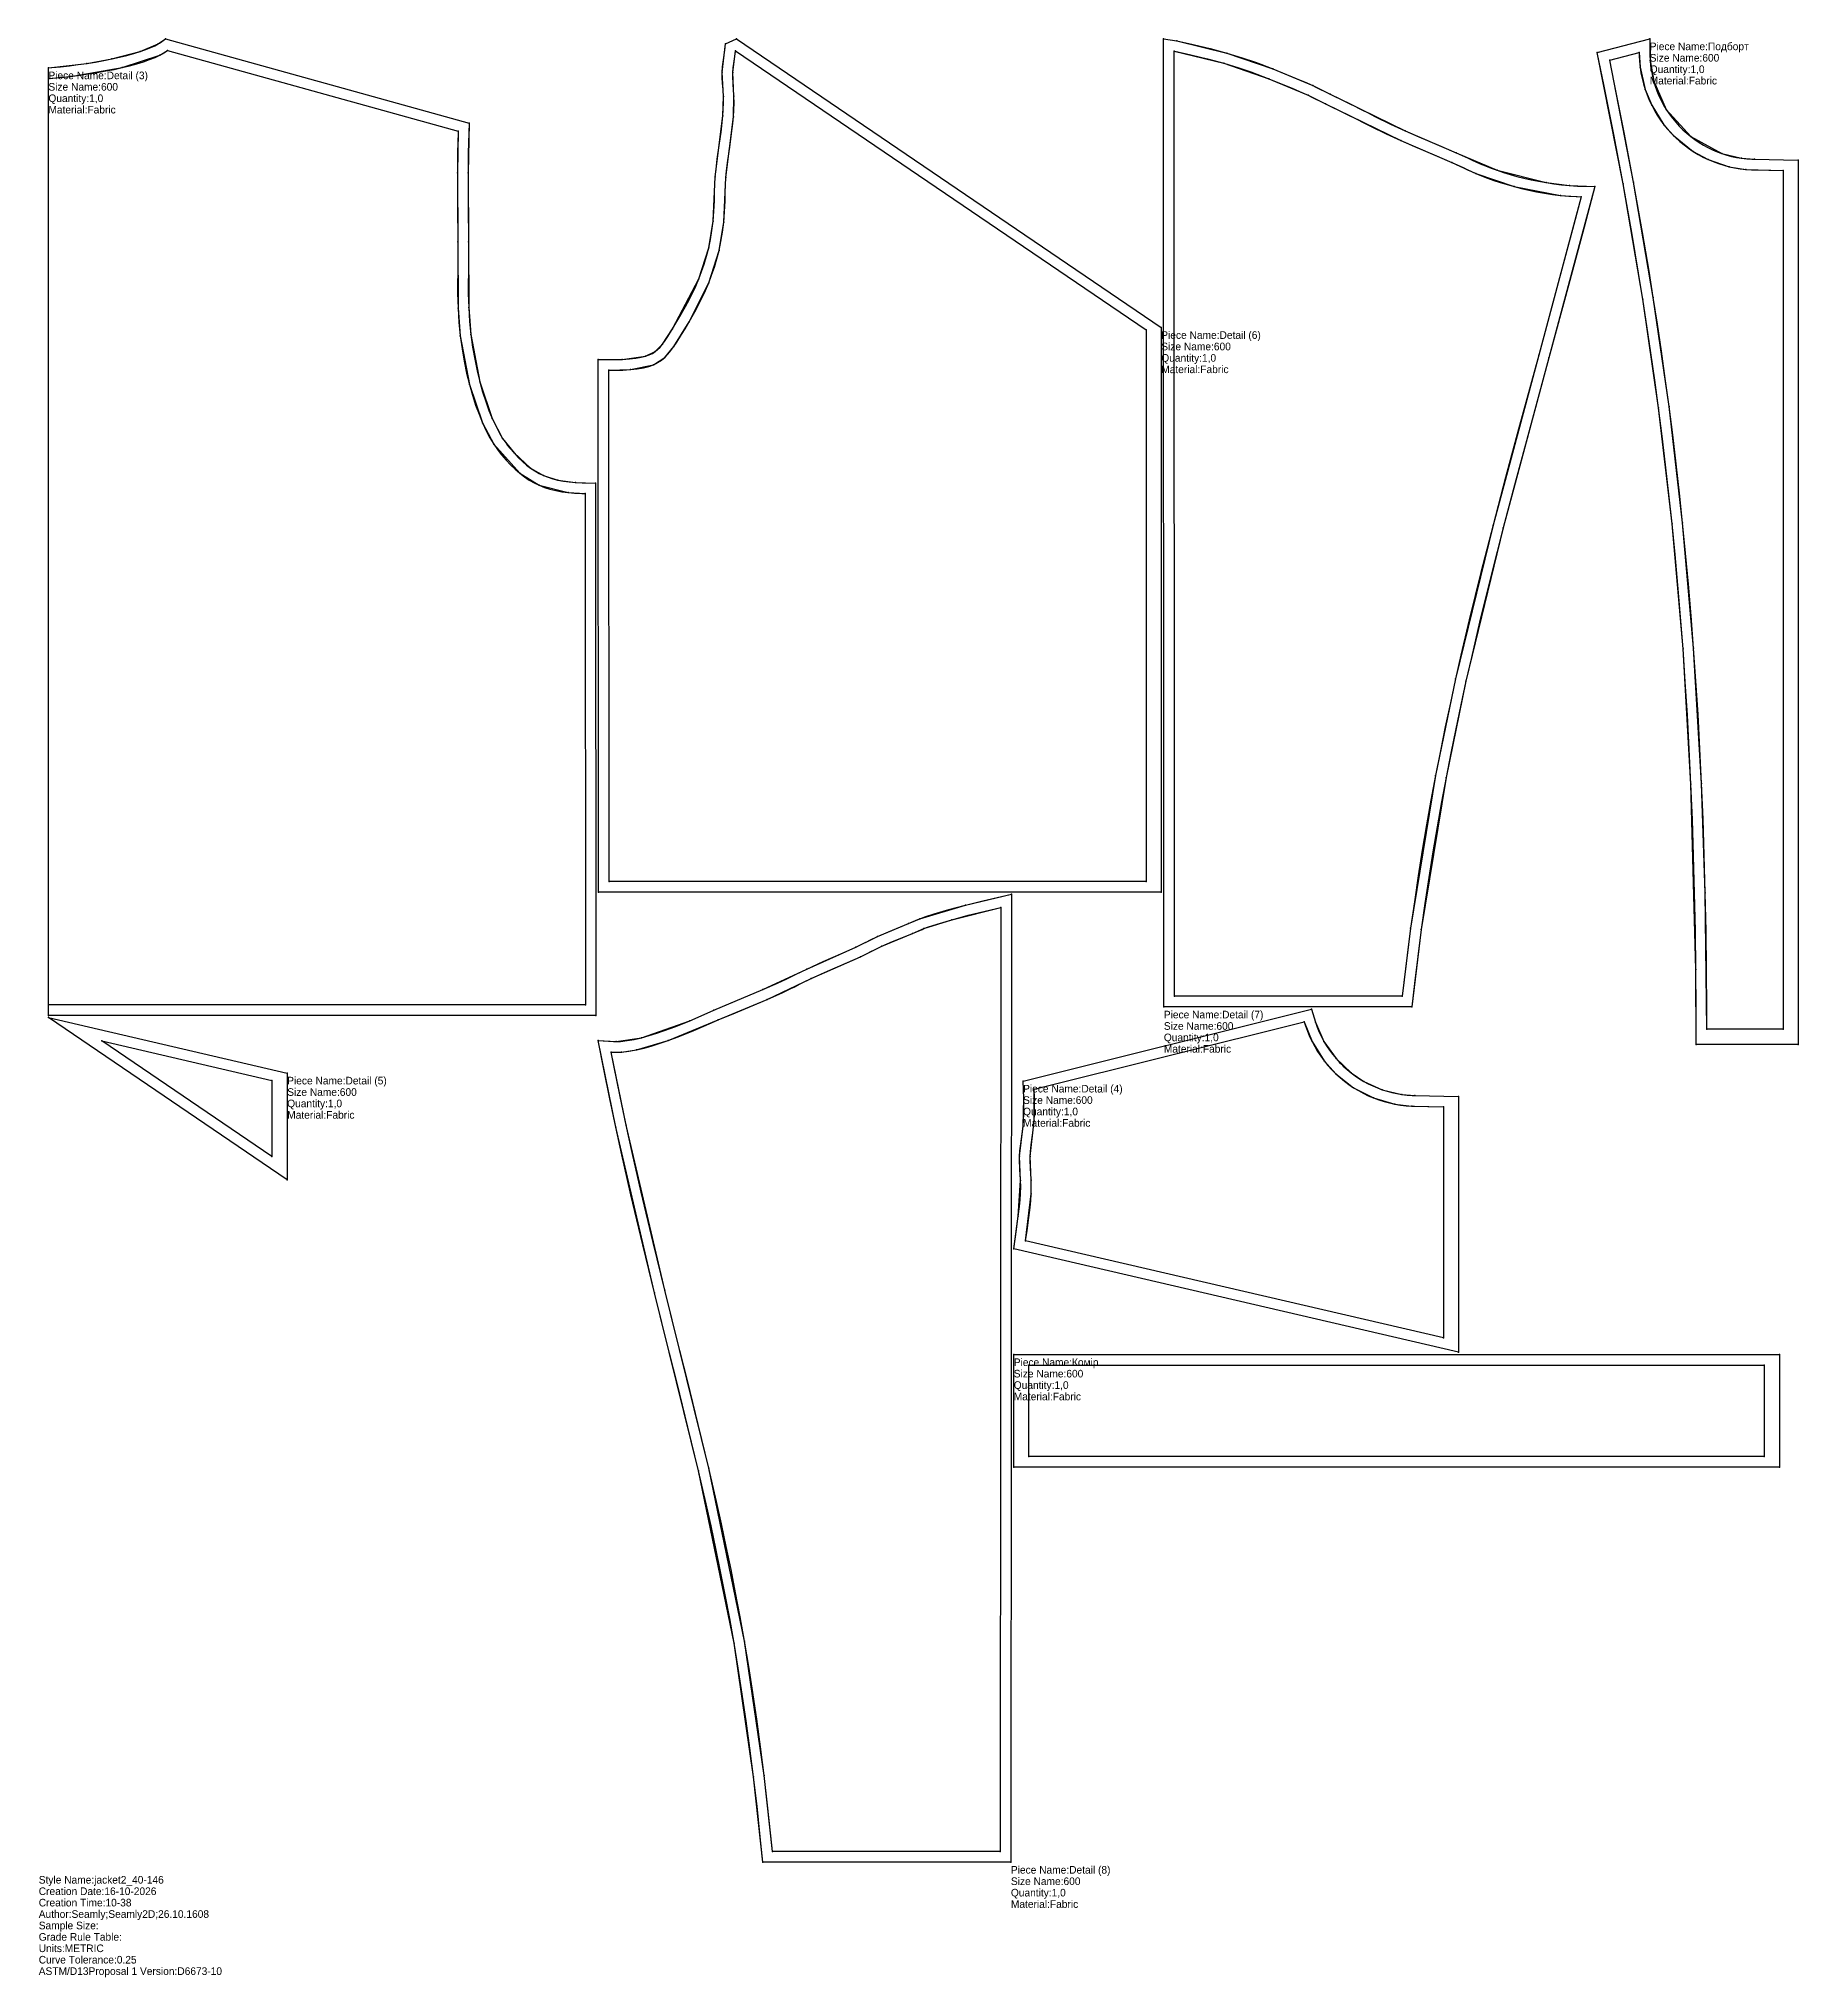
# Model space of a CAD drawing. Extents: x 0 to 1156, y -69 to 1204.
import ezdxf

# ---------------------------------------------------------------- set-up
doc = ezdxf.new("R2010")
doc.units = 0

# ---------------------------------------------------------------- blocks, each defined once
blk = doc.blocks.new('piece-153_s600_M')
at = {"layer": '1'}
blk.add_lwpolyline([(1058.39, 1204.38), (1058.66, 1190.13), (1061.02, 1176.58), (1069.31, 1157.87), (1085.32, 1140.15), (1105.78, 1129.02), (1118.78, 1125.89), (1127.22, 1125.22), (1155.97, 1124.65), (1155.97, 543.74), (1088.99, 543.74), (1088.77, 592.93), (1085.49, 714.79), (1080.28, 803.58), (1073.07, 885.64), (1064.16, 961.9), (1053.84, 1033.3), (1040.88, 1109), (1023.94, 1195.37)], close=True, dxfattribs=at)
at = {"layer": '14'}
blk.add_lwpolyline([(1051.47, 1195.33), (1052.05, 1185.82), (1055.36, 1171.11), (1059.68, 1160.68), (1067.74, 1147.93), (1074.06, 1140.8), (1087.02, 1130.37), (1096.69, 1125.11), (1110.55, 1120.34), (1121.48, 1118.53), (1145.97, 1117.85), (1145.97, 553.74), (1095.97, 553.74), (1094.92, 643.39), (1092.48, 715.11), (1087.26, 804.09), (1080.04, 886.35), (1071.1, 962.81), (1060.75, 1034.39), (1047.76, 1110.27), (1032.12, 1190.27)], close=True, dxfattribs=at)
at = {"layer": '2'}
for p in [(1058.39, 1204.38), (1023.94, 1195.37), (1032.12, 1190.27), (1051.47, 1195.33), (1155.97, 1124.65), (1145.97, 1117.85), (1095.97, 553.74), (1145.97, 553.74), (1088.99, 543.74), (1155.97, 543.74)]:
    blk.add_point(p, dxfattribs=at)
at = {"layer": '3'}
for p in [(1052.05, 1185.82), (1058.66, 1190.13), (1061.02, 1176.58), (1055.36, 1171.11), (1059.68, 1160.68), (1067.74, 1147.93), (1069.31, 1157.87), (1074.06, 1140.8), (1085.32, 1140.15), (1087.02, 1130.37), (1096.69, 1125.11), (1105.78, 1129.02), (1118.78, 1125.89), (1127.22, 1125.22), (1040.88, 1109), (1047.76, 1110.27), (1110.55, 1120.34), (1121.48, 1118.53), (1053.84, 1033.3), (1060.75, 1034.39), (1064.16, 961.9), (1071.1, 962.81), (1073.07, 885.64), (1080.04, 886.35), (1080.28, 803.58), (1087.26, 804.09), (1085.49, 714.79), (1092.48, 715.11), (1094.92, 643.39), (1088.77, 592.93)]:
    blk.add_point(p, dxfattribs=at)
at = {"layer": '84'}
blk.add_lwpolyline([(1058.39, 1204.38), (1058.48, 1193.62), (1058.66, 1190.13), (1059, 1186.69), (1059.51, 1183.28), (1060.18, 1179.91), (1061.02, 1176.58), (1062.01, 1173.31), (1063.17, 1170.09), (1064.48, 1166.92), (1065.94, 1163.83), (1067.55, 1160.81), (1069.31, 1157.87), (1071.22, 1155.01), (1073.27, 1152.24), (1075.46, 1149.56), (1077.81, 1146.97), (1079.01, 1145.75), (1080.2, 1144.58), (1082.72, 1142.29), (1085.32, 1140.15), (1088.01, 1138.14), (1090.79, 1136.26), (1093.65, 1134.53), (1096.58, 1132.94), (1099.58, 1131.49), (1102.65, 1130.18), (1105.78, 1129.02), (1108.96, 1128.01), (1112.19, 1127.15), (1115.47, 1126.44), (1118.78, 1125.89), (1122.12, 1125.5), (1125.53, 1125.27), (1127.22, 1125.22), (1155.97, 1124.65), (1155.97, 543.74), (1088.99, 543.74), (1088.95, 566.95), (1088.77, 592.93), (1088.42, 618.35), (1087.92, 643.23), (1087.26, 667.59), (1086.45, 691.44), (1085.49, 714.79), (1084.39, 737.67), (1083.15, 760.09), (1081.78, 782.05), (1080.28, 803.58), (1078.65, 824.69), (1076.9, 845.39), (1075.04, 865.7), (1073.07, 885.64), (1070.99, 905.21), (1068.81, 924.43), (1066.54, 943.32), (1064.16, 961.9), (1061.7, 980.17), (1059.16, 998.15), (1056.53, 1015.85), (1053.84, 1033.3), (1051.07, 1050.49), (1046.79, 1075.89), (1040.88, 1109), (1034.76, 1141.39), (1028.46, 1173.18), (1023.94, 1195.37)], close=True, dxfattribs=at)
at = {"layer": '87'}
blk.add_lwpolyline([(1051.47, 1195.33), (1051.49, 1193.42), (1051.67, 1189.61), (1052.05, 1185.82), (1052.61, 1182.08), (1053.35, 1178.37), (1054.27, 1174.71), (1055.36, 1171.11), (1056.63, 1167.56), (1058.07, 1164.09), (1059.68, 1160.68), (1061.46, 1157.36), (1063.39, 1154.13), (1065.49, 1150.98), (1067.74, 1147.93), (1070.15, 1144.99), (1072.72, 1142.16), (1074.06, 1140.8), (1075.39, 1139.49), (1078.14, 1136.99), (1081, 1134.63), (1083.96, 1132.43), (1087.02, 1130.37), (1090.16, 1128.46), (1093.39, 1126.71), (1096.69, 1125.11), (1100.06, 1123.67), (1103.5, 1122.4), (1107, 1121.29), (1110.55, 1120.34), (1114.16, 1119.56), (1117.8, 1118.96), (1121.48, 1118.53), (1125.19, 1118.28), (1127.05, 1118.22), (1145.97, 1117.85), (1145.97, 553.74), (1095.97, 553.74), (1095.95, 566.98), (1095.77, 593), (1095.42, 618.46), (1094.92, 643.39), (1094.26, 667.8), (1093.44, 691.7), (1092.48, 715.11), (1091.38, 738.03), (1090.14, 760.5), (1088.76, 782.51), (1087.26, 804.09), (1085.63, 825.25), (1083.88, 846.01), (1082.01, 866.37), (1080.04, 886.35), (1077.95, 905.97), (1075.77, 925.25), (1073.48, 944.19), (1071.1, 962.81), (1068.64, 981.13), (1066.09, 999.15), (1063.46, 1016.9), (1060.75, 1034.39), (1057.97, 1051.63), (1053.69, 1077.09), (1047.76, 1110.27), (1041.63, 1142.72), (1035.33, 1174.56), (1032.12, 1190.27)], close=True, dxfattribs=at)
at = {"layer": '1'}
for s, p in [('Piece Name:Подборт', (1058.39, 1196.88)), ('Size Name:600', (1058.39, 1189.38)), ('Quantity:1,0', (1058.39, 1181.88)), ('Material:Fabric', (1058.39, 1174.38))]:
    blk.add_text(s, height=5, dxfattribs=at).set_placement(p)
blk = doc.blocks.new('piece-154_s600_M')
at = {"layer": '1'}
blk.add_lwpolyline([(640.56, 339.99), (1143.7, 339.99), (1143.7, 265.99), (640.56, 265.99)], close=True, dxfattribs=at)
at = {"layer": '14'}
blk.add_lwpolyline([(650.55, 332.99), (1133.69, 332.99), (1133.69, 272.99), (650.55, 272.99)], close=True, dxfattribs=at)
at = {"layer": '2'}
for p in [(640.56, 339.99), (650.55, 332.99), (1133.69, 332.99), (1143.7, 339.99), (650.55, 272.99), (1133.69, 272.99), (640.56, 265.99), (1143.7, 265.99)]:
    blk.add_point(p, dxfattribs=at)
at = {"layer": '84'}
blk.add_lwpolyline([(640.56, 339.99), (1143.7, 339.99), (1143.7, 265.99), (640.56, 265.99)], close=True, dxfattribs=at)
at = {"layer": '87'}
blk.add_lwpolyline([(650.55, 332.99), (1133.69, 332.99), (1133.69, 272.99), (650.55, 272.99)], close=True, dxfattribs=at)
at = {"layer": '1'}
for s, p in [('Piece Name:Комір', (640.56, 332.49)), ('Size Name:600', (640.56, 324.99)), ('Quantity:1,0', (640.56, 317.49)), ('Material:Fabric', (640.56, 309.99))]:
    blk.add_text(s, height=5, dxfattribs=at).set_placement(p)
blk = doc.blocks.new('piece_Detail_s600_M')
at = {"layer": '1'}
blk.add_lwpolyline([(6.35, 1185.32), (31.64, 1188.2), (48.06, 1191.14), (66.63, 1195.95), (78.49, 1201.02), (83.18, 1204.38), (282.88, 1148.87), (282.07, 1116.34), (282.26, 1070.92), (282.49, 1027.77), (283.93, 1010.08), (289.7, 979.09), (297.99, 954.87), (304.79, 941.89), (312.25, 932.28), (323.15, 922.3), (331.59, 917.5), (341.13, 914.44), (352.58, 912.87), (365.89, 912.44), (366.11, 562.78), (6.35, 562.78)], close=True, dxfattribs=at)
at = {"layer": '14'}
blk.add_lwpolyline([(6.35, 1178.3), (20.99, 1179.7), (54.74, 1185.45), (79.55, 1193.58), (84.55, 1196.74), (275.6, 1143.63), (275.07, 1116.36), (275.26, 1070.9), (275.49, 1027.45), (276.97, 1009.27), (282.93, 977.31), (291.58, 952.05), (298.88, 938.12), (316.02, 918.93), (328.79, 911.08), (347.72, 906.28), (358.89, 905.6), (359.11, 569.78), (6.35, 569.78)], close=True, dxfattribs=at)
at = {"layer": '2'}
for p in [(83.18, 1204.38), (6.35, 1185.32), (84.55, 1196.74), (6.35, 1178.3), (282.88, 1148.87), (275.6, 1143.63), (358.89, 905.6), (365.89, 912.44), (6.35, 569.78), (6.35, 562.78), (359.11, 569.78), (366.11, 562.78)]:
    blk.add_point(p, dxfattribs=at)
at = {"layer": '3'}
for p in [(78.49, 1201.02), (31.64, 1188.2), (48.06, 1191.14), (54.74, 1185.45), (66.63, 1195.95), (79.55, 1193.58), (20.99, 1179.7), (275.07, 1116.36), (282.07, 1116.34), (275.26, 1070.9), (282.26, 1070.92), (275.49, 1027.45), (282.49, 1027.77), (276.97, 1009.27), (283.93, 1010.08), (282.93, 977.31), (289.7, 979.09), (291.58, 952.05), (297.99, 954.87), (298.88, 938.12), (304.79, 941.89), (312.25, 932.28), (316.02, 918.93), (323.15, 922.3), (331.59, 917.5), (328.79, 911.08), (341.13, 914.44), (347.72, 906.28), (352.58, 912.87)]:
    blk.add_point(p, dxfattribs=at)
at = {"layer": '84'}
blk.add_lwpolyline([(6.35, 1185.32), (8.66, 1185.5), (14.4, 1186.03), (20.17, 1186.65), (25.93, 1187.38), (31.64, 1188.2), (37.27, 1189.1), (42.75, 1190.09), (48.06, 1191.14), (53.15, 1192.27), (57.98, 1193.45), (62.49, 1194.68), (66.63, 1195.95), (70.36, 1197.24), (73.62, 1198.54), (76.34, 1199.8), (78.49, 1201.02), (79.27, 1201.56), (83.18, 1204.38), (282.88, 1148.87), (282.55, 1142.61), (282.21, 1129.55), (282.07, 1116.34), (282.12, 1095.31), (282.26, 1070.92), (282.27, 1052.28), (282.22, 1041.93), (282.22, 1037.13), (282.49, 1027.77), (283.07, 1018.76), (283.93, 1010.08), (285.05, 1001.76), (286.4, 993.81), (287.96, 986.25), (289.7, 979.09), (291.6, 972.35), (293.64, 966.06), (295.78, 960.22), (297.99, 954.87), (300.25, 950.01), (302.53, 945.68), (304.79, 941.89), (307.01, 938.63), (308.06, 937.28), (309.45, 935.55), (312.25, 932.28), (315, 929.34), (317.73, 926.71), (320.44, 924.37), (323.15, 922.3), (325.9, 920.48), (328.7, 918.88), (331.59, 917.5), (334.61, 916.3), (337.78, 915.29), (341.13, 914.44), (344.7, 913.76), (348.51, 913.24), (352.58, 912.87), (356.96, 912.65), (365.89, 912.44), (366.11, 562.78), (6.35, 562.78)], close=True, dxfattribs=at)
at = {"layer": '87'}
blk.add_lwpolyline([(6.35, 1178.3), (9.25, 1178.52), (15.1, 1179.06), (20.99, 1179.7), (26.86, 1180.44), (32.7, 1181.28), (38.44, 1182.2), (44.05, 1183.21), (49.5, 1184.29), (54.74, 1185.45), (59.73, 1186.67), (64.43, 1187.95), (68.8, 1189.29), (72.81, 1190.68), (76.4, 1192.11), (79.55, 1193.58), (82.2, 1195.08), (83.31, 1195.84), (84.55, 1196.74), (275.6, 1143.63), (275.56, 1142.89), (275.21, 1129.68), (275.07, 1116.36), (275.12, 1095.29), (275.26, 1070.9), (275.27, 1052.3), (275.22, 1041.95), (275.22, 1037.03), (275.49, 1027.45), (276.09, 1018.19), (276.97, 1009.27), (278.12, 1000.71), (279.52, 992.52), (281.13, 984.71), (282.93, 977.31), (284.9, 970.32), (287.02, 963.78), (289.25, 957.68), (291.58, 952.05), (293.98, 946.9), (296.42, 942.26), (298.88, 938.12), (301.34, 934.52), (302.56, 932.94), (304.06, 931.08), (307.04, 927.6), (310.02, 924.43), (313, 921.54), (316.02, 918.93), (319.09, 916.59), (322.23, 914.51), (325.46, 912.68), (328.79, 911.08), (332.25, 909.71), (335.85, 908.56), (339.62, 907.61), (343.57, 906.85), (347.72, 906.28), (352.09, 905.89), (356.7, 905.65), (358.89, 905.6), (359.11, 569.78), (6.35, 569.78)], close=True, dxfattribs=at)
at = {"layer": '1'}
for s, p in [('Size Name:600', (6.35, 1170.32)), ('Piece Name:Detail (3)', (6.35, 1177.82)), ('Quantity:1,0', (6.35, 1162.82)), ('Material:Fabric', (6.35, 1155.32))]:
    blk.add_text(s, height=5, dxfattribs=at).set_placement(p)
blk = doc.blocks.new('piece_Detail_s600-156_M')
at = {"layer": '1'}
blk.add_lwpolyline([(646.71, 519.69), (836.16, 567), (838.85, 558.29), (844.39, 545.78), (852.29, 534.54), (862.16, 525.12), (870.48, 519.5), (882.62, 513.99), (895.62, 510.87), (904.06, 510.2), (932.81, 509.62), (932.81, 341.5), (640.56, 409.43), (643.58, 430.89), (645.09, 454.46), (644.42, 470.4), (646.65, 490.16), (647.23, 508.35)], close=True, dxfattribs=at)
at = {"layer": '14'}
blk.add_lwpolyline([(653.96, 514.29), (831.42, 558.61), (836.52, 545.66), (844.58, 532.91), (852.23, 524.46), (863.85, 515.34), (876.9, 508.65), (890.99, 504.54), (902.03, 503.25), (922.81, 502.82), (922.81, 351.01), (648.39, 414.8), (651.99, 445.53), (652.09, 454.66), (651.41, 470.1), (653.96, 493.48)], close=True, dxfattribs=at)
at = {"layer": '2'}
for p in [(836.16, 567), (831.42, 558.61), (646.71, 519.69), (653.96, 514.29), (932.81, 509.62), (922.81, 502.82), (640.56, 409.43), (648.39, 414.8), (922.81, 351.01), (932.81, 341.5)]:
    blk.add_point(p, dxfattribs=at)
at = {"layer": '3'}
for p in [(838.85, 558.29), (836.52, 545.66), (844.39, 545.78), (844.58, 532.91), (852.23, 524.46), (852.29, 534.54), (862.16, 525.12), (863.85, 515.34), (870.48, 519.5), (882.62, 513.99), (895.62, 510.87), (904.06, 510.2), (647.23, 508.35), (876.9, 508.65), (890.99, 504.54), (902.03, 503.25), (646.65, 490.16), (653.96, 493.48), (644.42, 470.4), (651.41, 470.1), (645.09, 454.46), (652.09, 454.66), (651.99, 445.53), (643.58, 430.89)]:
    blk.add_point(p, dxfattribs=at)
at = {"layer": '84'}
blk.add_lwpolyline([(646.71, 519.69), (836.16, 567), (838.85, 558.29), (840, 555.06), (841.31, 551.9), (842.77, 548.8), (844.39, 545.78), (846.15, 542.84), (848.06, 539.98), (850.1, 537.21), (852.29, 534.54), (854.64, 531.94), (855.85, 530.72), (857.04, 529.55), (859.56, 527.26), (862.16, 525.12), (864.85, 523.11), (867.63, 521.24), (870.48, 519.5), (873.42, 517.91), (876.42, 516.46), (879.49, 515.15), (882.62, 513.99), (885.8, 512.98), (889.03, 512.12), (892.3, 511.42), (895.62, 510.87), (898.96, 510.48), (902.36, 510.24), (904.06, 510.2), (932.81, 509.62), (932.81, 341.5), (640.56, 409.43), (642.36, 422.19), (643.58, 430.89), (644.33, 437.33), (644.72, 441.59), (644.99, 445.85), (645.12, 450.14), (645.09, 454.46), (644.87, 458.85), (644.67, 461.1), (644.5, 463.09), (644.36, 466.84), (644.42, 470.4), (644.64, 473.78), (645.17, 478.55), (646.04, 484.93), (646.65, 490.16), (646.98, 493.97), (647.2, 498.21), (647.3, 502.97), (647.23, 508.35)], close=True, dxfattribs=at)
at = {"layer": '87'}
blk.add_lwpolyline([(653.96, 514.29), (831.42, 558.61), (832.2, 556.08), (833.47, 552.54), (834.91, 549.06), (836.52, 545.66), (838.29, 542.33), (840.23, 539.1), (842.33, 535.95), (844.58, 532.91), (846.99, 529.97), (849.55, 527.14), (850.9, 525.77), (852.23, 524.46), (854.98, 521.96), (857.84, 519.61), (860.8, 517.4), (863.85, 515.34), (867, 513.43), (870.22, 511.68), (873.52, 510.08), (876.9, 508.65), (880.34, 507.37), (883.84, 506.26), (887.39, 505.31), (890.99, 504.54), (894.64, 503.93), (898.32, 503.5), (902.03, 503.25), (903.89, 503.2), (922.81, 502.82), (922.81, 351.01), (648.39, 414.8), (649.3, 421.21), (650.52, 430), (651.3, 436.61), (651.7, 441.05), (651.99, 445.53), (652.12, 450.06), (652.09, 454.66), (651.86, 459.34), (651.65, 461.71), (651.49, 463.52), (651.36, 466.92), (651.41, 470.1), (651.62, 473.17), (652.12, 477.69), (652.99, 484.05), (653.62, 489.46), (653.96, 493.48), (654.2, 497.95), (654.3, 502.95), (654.22, 508.55)], close=True, dxfattribs=at)
at = {"layer": '1'}
for s, p in [('Size Name:600', (646.71, 504.69)), ('Piece Name:Detail (4)', (646.71, 512.19)), ('Quantity:1,0', (646.71, 497.19)), ('Material:Fabric', (646.71, 489.69))]:
    blk.add_text(s, height=5, dxfattribs=at).set_placement(p)
blk = doc.blocks.new('piece_Detail_s600-157_M')
at = {"layer": '1'}
blk.add_lwpolyline([(163.24, 524.98), (163.24, 454.86), (6.35, 561.45)], close=True, dxfattribs=at)
at = {"layer": '14'}
blk.add_lwpolyline([(153.24, 520.12), (153.24, 470.11), (41.36, 546.12)], close=True, dxfattribs=at)
at = {"layer": '2'}
for p in [(6.35, 561.45), (41.36, 546.12), (163.24, 524.98), (153.24, 520.12), (153.24, 470.11), (163.24, 454.86)]:
    blk.add_point(p, dxfattribs=at)
at = {"layer": '84'}
blk.add_lwpolyline([(163.24, 524.98), (163.24, 454.86), (6.35, 561.45)], close=True, dxfattribs=at)
at = {"layer": '87'}
blk.add_lwpolyline([(153.24, 520.12), (153.24, 470.11), (41.36, 546.12)], close=True, dxfattribs=at)
at = {"layer": '1'}
for s, p in [('Piece Name:Detail (5)', (163.24, 517.48)), ('Size Name:600', (163.24, 509.98)), ('Quantity:1,0', (163.24, 502.48)), ('Material:Fabric', (163.24, 494.98))]:
    blk.add_text(s, height=5, dxfattribs=at).set_placement(p)
blk = doc.blocks.new('piece_Detail_s600-158_M')
at = {"layer": '1'}
blk.add_lwpolyline([(737.49, 1014.74), (737.49, 643.77), (367.74, 643.77), (367.51, 993.59), (383.33, 993.75), (398.67, 995.86), (404.94, 998.87), (409.83, 1003.8), (416.33, 1013.74), (433.66, 1046.63), (440.14, 1066.96), (443.06, 1084.61), (444.51, 1113.73), (449.41, 1153.65), (449.78, 1166.52), (449.1, 1182.46), (451.13, 1201.02), (458.34, 1204.38)], close=True, dxfattribs=at)
at = {"layer": '14'}
blk.add_lwpolyline([(727.49, 1013.07), (727.49, 650.77), (374.73, 650.77), (374.51, 986.59), (388.73, 987.08), (403.83, 990.27), (411.3, 995.03), (417.29, 1002.16), (427.24, 1018.36), (440.14, 1043.99), (446.96, 1065.38), (450.03, 1083.89), (451.49, 1113.15), (456.39, 1153.11), (456.77, 1166.72), (456.1, 1182.16), (457.7, 1196.36)], close=True, dxfattribs=at)
at = {"layer": '2'}
for p in [(451.13, 1201.02), (458.34, 1204.38), (457.7, 1196.36), (727.49, 1013.07), (737.49, 1014.74), (367.51, 993.59), (374.51, 986.59), (374.73, 650.77), (727.49, 650.77), (367.74, 643.77), (737.49, 643.77)]:
    blk.add_point(p, dxfattribs=at)
at = {"layer": '3'}
for p in [(449.1, 1182.46), (456.1, 1182.16), (449.78, 1166.52), (456.77, 1166.72), (449.41, 1153.65), (456.39, 1153.11), (444.51, 1113.73), (451.49, 1113.15), (443.06, 1084.61), (450.03, 1083.89), (440.14, 1066.96), (446.96, 1065.38), (433.66, 1046.63), (440.14, 1043.99), (416.33, 1013.74), (427.24, 1018.36), (383.33, 993.75), (398.67, 995.86), (404.94, 998.87), (409.83, 1003.8), (411.3, 995.03), (417.29, 1002.16), (388.73, 987.08), (403.83, 990.27)]:
    blk.add_point(p, dxfattribs=at)
at = {"layer": '84'}
blk.add_lwpolyline([(737.49, 1014.74), (737.49, 643.77), (367.74, 643.77), (367.51, 993.59), (374.72, 993.59), (377.79, 993.6), (383.33, 993.75), (388.13, 994.05), (392.25, 994.51), (395.75, 995.12), (398.67, 995.86), (401.11, 996.74), (403.16, 997.73), (404.94, 998.87), (406.59, 1000.22), (408.2, 1001.84), (409.83, 1003.8), (411.54, 1006.14), (413.34, 1008.88), (416.33, 1013.74), (418.59, 1017.52), (421.19, 1021.88), (424.92, 1028.47), (427.27, 1032.88), (429.53, 1037.37), (431.66, 1041.94), (433.66, 1046.63), (435.52, 1051.44), (437.22, 1056.42), (438.77, 1061.59), (440.14, 1066.96), (441.32, 1072.58), (442.3, 1078.45), (443.06, 1084.61), (443.6, 1091.09), (443.9, 1097.93), (443.94, 1101.51), (443.97, 1104), (444.17, 1108.91), (444.51, 1113.73), (444.97, 1118.46), (445.79, 1125.34), (447.05, 1134.25), (448.26, 1142.95), (449.02, 1149.39), (449.41, 1153.65), (449.68, 1157.91), (449.81, 1162.2), (449.78, 1166.52), (449.56, 1170.91), (449.36, 1173.16), (449.19, 1175.15), (449.04, 1178.9), (449.1, 1182.46), (449.33, 1185.84), (449.86, 1190.61), (450.72, 1196.94), (451.13, 1201.02), (458.34, 1204.38)], close=True, dxfattribs=at)
at = {"layer": '87'}
blk.add_lwpolyline([(727.49, 1013.07), (727.49, 650.77), (374.73, 650.77), (374.51, 986.59), (374.73, 986.59), (377.89, 986.6), (383.64, 986.76), (388.73, 987.08), (393.23, 987.58), (397.21, 988.27), (400.72, 989.16), (403.83, 990.27), (406.58, 991.61), (409.05, 993.2), (411.3, 995.03), (413.38, 997.12), (415.36, 999.5), (417.29, 1002.16), (419.24, 1005.12), (422.31, 1010.11), (424.6, 1013.93), (427.24, 1018.36), (431.05, 1025.09), (433.49, 1029.66), (435.83, 1034.32), (438.05, 1039.09), (440.14, 1043.99), (442.1, 1049.05), (443.89, 1054.29), (445.52, 1059.72), (446.96, 1065.38), (448.2, 1071.28), (449.23, 1077.44), (450.03, 1083.89), (450.59, 1090.65), (450.9, 1097.74), (450.94, 1101.43), (450.97, 1103.82), (451.16, 1108.52), (451.49, 1113.15), (451.93, 1117.7), (452.74, 1124.44), (453.98, 1133.27), (455.21, 1142.06), (455.98, 1148.67), (456.39, 1153.11), (456.67, 1157.59), (456.81, 1162.12), (456.77, 1166.72), (456.54, 1171.4), (456.33, 1173.77), (456.18, 1175.58), (456.04, 1178.98), (456.1, 1182.16), (456.3, 1185.23), (456.8, 1189.75), (457.67, 1196.11), (457.7, 1196.36)], close=True, dxfattribs=at)
at = {"layer": '1'}
for s, p in [('Piece Name:Detail (6)', (737.49, 1007.24)), ('Size Name:600', (737.49, 999.74)), ('Quantity:1,0', (737.49, 992.24)), ('Material:Fabric', (737.49, 984.74))]:
    blk.add_text(s, height=5, dxfattribs=at).set_placement(p)
blk = doc.blocks.new('piece_Detail_s600-159_M')
at = {"layer": '1'}
blk.add_lwpolyline([(739.18, 568.37), (738.98, 1204.38), (747.64, 1203.05), (780.47, 1195), (810.79, 1184.57), (836.99, 1173.6), (848.56, 1167.88), (897.69, 1143.93), (931.28, 1129.45), (958.18, 1117.96), (990.33, 1109.86), (1005.72, 1107.99), (1022.37, 1107.25), (992.21, 994.68), (962.21, 883.05), (937.69, 782.36), (924.58, 719.19), (908.27, 619.15), (902.1, 568.37)], close=True, dxfattribs=at)
at = {"layer": '14'}
blk.add_lwpolyline([(746.18, 575.37), (745.98, 1196.22), (778.54, 1188.27), (808.2, 1178.07), (834.01, 1167.27), (845.48, 1161.59), (894.81, 1137.55), (928.47, 1123.04), (944.24, 1115.84), (969.28, 1107.25), (999.78, 1101.51), (1013.38, 1100.57), (985.46, 996.52), (955.44, 884.81), (930.86, 783.88), (917.71, 720.51), (901.33, 620.08), (895.84, 575.37)], close=True, dxfattribs=at)
at = {"layer": '2'}
for p in [(738.98, 1204.38), (745.98, 1196.22), (1013.38, 1100.57), (1022.37, 1107.25), (746.18, 575.37), (895.84, 575.37), (739.18, 568.37), (902.1, 568.37)]:
    blk.add_point(p, dxfattribs=at)
at = {"layer": '3'}
for p in [(747.64, 1203.05), (778.54, 1188.27), (780.47, 1195), (810.79, 1184.57), (808.2, 1178.07), (836.99, 1173.6), (834.01, 1167.27), (845.48, 1161.59), (848.56, 1167.88), (894.81, 1137.55), (897.69, 1143.93), (928.47, 1123.04), (931.28, 1129.45), (944.24, 1115.84), (958.18, 1117.96), (990.33, 1109.86), (1005.72, 1107.99), (969.28, 1107.25), (999.78, 1101.51), (985.46, 996.52), (992.21, 994.68), (955.44, 884.81), (962.21, 883.05), (930.86, 783.88), (937.69, 782.36), (917.71, 720.51), (924.58, 719.19), (901.33, 620.08), (908.27, 619.15)]:
    blk.add_point(p, dxfattribs=at)
at = {"layer": '84'}
blk.add_lwpolyline([(739.18, 568.37), (738.98, 1204.38), (747.64, 1203.05), (758.45, 1200.72), (769.56, 1197.98), (780.47, 1195), (790.58, 1191.96), (799.3, 1189.03), (802.88, 1187.68), (810.79, 1184.57), (826.2, 1178.33), (833.12, 1175.37), (836.99, 1173.6), (838.56, 1172.83), (848.56, 1167.88), (861.93, 1161.39), (869.66, 1157.58), (872.98, 1155.87), (878.2, 1153.19), (888.19, 1148.31), (897.69, 1143.93), (906.72, 1139.94), (919.54, 1134.48), (931.28, 1129.45), (938.68, 1126.14), (942.2, 1124.47), (943.74, 1123.73), (947.01, 1122.27), (950.51, 1120.82), (954.24, 1119.38), (958.18, 1117.96), (962.31, 1116.59), (966.62, 1115.27), (971.09, 1114.01), (975.72, 1112.83), (980.47, 1111.73), (985.35, 1110.74), (990.33, 1109.86), (995.39, 1109.1), (1000.53, 1108.47), (1005.72, 1107.99), (1010.98, 1107.66), (1022.37, 1107.25), (1015.39, 1080.67), (1005.99, 1045.5), (992.21, 994.68), (978.98, 946.03), (970.45, 914.32), (962.21, 883.05), (954.28, 852.05), (946.67, 821.14), (941.22, 797.9), (937.69, 782.36), (934.26, 766.73), (930.93, 751.01), (927.7, 735.17), (924.58, 719.19), (921.57, 703.05), (918.67, 686.73), (915.89, 670.19), (913.23, 653.44), (910.69, 636.43), (908.27, 619.15), (905.98, 601.57), (903.82, 583.68), (902.1, 568.37)], close=True, dxfattribs=at)
at = {"layer": '87'}
blk.add_lwpolyline([(746.18, 575.37), (745.98, 1196.22), (746.37, 1196.17), (756.87, 1193.9), (767.8, 1191.2), (778.54, 1188.27), (788.46, 1185.29), (796.95, 1182.44), (800.36, 1181.15), (808.2, 1178.07), (823.5, 1171.87), (830.29, 1168.96), (834.01, 1167.27), (835.47, 1166.56), (845.48, 1161.59), (858.85, 1155.1), (866.51, 1151.32), (869.78, 1149.64), (875.06, 1146.93), (885.19, 1141.99), (894.81, 1137.55), (903.94, 1133.52), (916.79, 1128.04), (928.47, 1123.04), (935.74, 1119.78), (939.2, 1118.14), (940.81, 1117.38), (944.24, 1115.84), (947.9, 1114.32), (951.79, 1112.82), (955.89, 1111.35), (960.18, 1109.92), (964.65, 1108.55), (969.28, 1107.25), (974.07, 1106.02), (978.99, 1104.89), (984.04, 1103.86), (989.2, 1102.95), (994.45, 1102.16), (999.78, 1101.51), (1005.18, 1101.01), (1010.64, 1100.67), (1013.38, 1100.57), (1008.62, 1082.47), (999.23, 1047.31), (985.46, 996.52), (972.22, 947.85), (963.69, 916.12), (955.44, 884.81), (947.49, 853.75), (939.87, 822.77), (934.4, 799.48), (930.86, 783.88), (927.42, 768.21), (924.08, 752.44), (920.84, 736.54), (917.71, 720.51), (914.69, 704.3), (911.78, 687.92), (908.98, 671.32), (906.31, 654.5), (903.76, 637.43), (901.33, 620.08), (899.03, 602.44), (896.87, 584.49), (895.84, 575.37)], close=True, dxfattribs=at)
at = {"layer": '1'}
for s, p in [('Piece Name:Detail (7)', (739.18, 560.87)), ('Size Name:600', (739.18, 553.37)), ('Quantity:1,0', (739.18, 545.87)), ('Material:Fabric', (739.18, 538.37))]:
    blk.add_text(s, height=5, dxfattribs=at).set_placement(p)
blk = doc.blocks.new('piece_Detail_s600-160_M')
at = {"layer": '1'}
blk.add_lwpolyline([(638.7, 6.55), (475.7, 6.55), (469.64, 62.74), (456.79, 150.48), (433.41, 263.71), (404.48, 380.61), (379.19, 489.3), (367.51, 546.35), (379.32, 545.64), (396.07, 548.18), (427.73, 559.33), (443.53, 566.26), (475.81, 579.78), (504.57, 593.3), (536.88, 607.74), (550.98, 614.59), (571.33, 623.11), (578.93, 626.31), (608.84, 635.34), (639.01, 642.41)], close=True, dxfattribs=at)
at = {"layer": '14'}
blk.add_lwpolyline([(631.7, 13.55), (482.04, 13.55), (476.59, 63.58), (463.69, 151.68), (440.22, 265.32), (411.27, 382.29), (386.03, 490.77), (376.15, 538.76), (382.79, 538.77), (392.62, 540.2), (413.53, 546.26), (446.28, 559.82), (478.59, 573.35), (507.53, 586.96), (539.81, 601.38), (553.91, 608.23), (573.99, 616.64), (581.54, 619.81), (599.82, 625.66), (632.01, 633.65)], close=True, dxfattribs=at)
at = {"layer": '2'}
for p in [(639.01, 642.41), (632.01, 633.65), (367.51, 546.35), (376.15, 538.76), (482.04, 13.55), (631.7, 13.55), (475.7, 6.55), (638.7, 6.55)]:
    blk.add_point(p, dxfattribs=at)
at = {"layer": '3'}
for p in [(578.93, 626.31), (599.82, 625.66), (608.84, 635.34), (550.98, 614.59), (571.33, 623.11), (573.99, 616.64), (581.54, 619.81), (536.88, 607.74), (539.81, 601.38), (553.91, 608.23), (504.57, 593.3), (507.53, 586.96), (475.81, 579.78), (478.59, 573.35), (443.53, 566.26), (396.07, 548.18), (427.73, 559.33), (446.28, 559.82), (379.32, 545.64), (382.79, 538.77), (392.62, 540.2), (413.53, 546.26), (379.19, 489.3), (386.03, 490.77), (411.27, 382.29), (404.48, 380.61), (433.41, 263.71), (440.22, 265.32), (456.79, 150.48), (463.69, 151.68), (469.64, 62.74), (476.59, 63.58)]:
    blk.add_point(p, dxfattribs=at)
at = {"layer": '84'}
blk.add_lwpolyline([(638.7, 6.55), (475.7, 6.55), (474.05, 23.24), (471.9, 43.35), (469.64, 62.74), (467.28, 81.44), (464.8, 99.52), (462.23, 117.02), (459.56, 134), (456.79, 150.48), (453.94, 166.54), (451, 182.21), (447.97, 197.55), (444.86, 212.6), (441.68, 227.41), (438.42, 242.02), (433.41, 263.71), (426.5, 292.4), (419.35, 321.18), (412, 350.46), (404.48, 380.61), (396.81, 412.02), (389.03, 445.05), (383.14, 471.2), (379.19, 489.3), (375.23, 508.02), (371.27, 527.4), (367.51, 546.35), (377.51, 545.68), (379.32, 545.64), (382.27, 545.75), (386.59, 546.24), (391.22, 547.06), (396.07, 548.18), (401.07, 549.56), (406.14, 551.13), (411.17, 552.85), (418.59, 555.61), (427.73, 559.33), (439.08, 564.31), (443.53, 566.26), (455, 571.02), (475.81, 579.78), (485.45, 584.07), (491.11, 586.72), (493.57, 587.95), (497.23, 589.79), (504.57, 593.3), (515.33, 598.21), (528.51, 604), (536.88, 607.74), (541.57, 609.95), (543.55, 610.96), (546.01, 612.21), (550.98, 614.59), (558.27, 617.82), (571.33, 623.11), (577.62, 625.75), (578.93, 626.31), (582.23, 627.55), (588.2, 629.53), (597.92, 632.4), (608.84, 635.34), (620.15, 638.15), (639.01, 642.41)], close=True, dxfattribs=at)
at = {"layer": '87'}
blk.add_lwpolyline([(631.7, 13.55), (482.04, 13.55), (481.01, 23.96), (478.86, 44.13), (476.59, 63.58), (474.22, 82.36), (471.73, 100.5), (469.15, 118.08), (466.47, 135.12), (463.69, 151.68), (460.82, 167.8), (457.87, 183.54), (454.83, 198.93), (451.71, 214.04), (448.52, 228.9), (445.25, 243.57), (440.22, 265.32), (433.29, 294.06), (426.14, 322.88), (418.79, 352.16), (411.27, 382.29), (403.62, 413.65), (395.85, 446.62), (389.97, 472.72), (386.03, 490.77), (382.08, 509.45), (378.13, 528.79), (376.15, 538.76), (377.2, 538.68), (379.38, 538.64), (382.79, 538.77), (387.6, 539.31), (392.62, 540.2), (397.79, 541.4), (403.04, 542.84), (408.31, 544.48), (413.53, 546.26), (421.13, 549.08), (430.45, 552.89), (441.89, 557.9), (446.28, 559.82), (457.69, 564.57), (478.59, 573.35), (488.36, 577.7), (494.16, 580.42), (496.7, 581.69), (500.31, 583.5), (507.53, 586.96), (518.19, 591.82), (531.34, 597.6), (539.81, 601.38), (544.64, 603.66), (546.72, 604.72), (549.11, 605.94), (553.91, 608.23), (561, 611.38), (573.99, 616.64), (580.35, 619.3), (581.54, 619.81), (584.57, 620.95), (590.3, 622.85), (599.82, 625.66), (610.59, 628.56), (621.77, 631.34), (632.01, 633.65)], close=True, dxfattribs=at)
at = {"layer": '1'}
for s, p in [('Piece Name:Detail (8)', (638.7, -0.95)), ('Size Name:600', (638.7, -8.45)), ('Quantity:1,0', (638.7, -15.95)), ('Material:Fabric', (638.7, -23.45))]:
    blk.add_text(s, height=5, dxfattribs=at).set_placement(p)

msp = doc.modelspace()

# ---------------------------------------------------------------- block references
at = {"layer": '1'}
for name in ['piece_Detail_s600_M', 'piece_Detail_s600-158_M', 'piece_Detail_s600-159_M', 'piece-153_s600_M', 'piece_Detail_s600-160_M', 'piece_Detail_s600-157_M', 'piece_Detail_s600-156_M', 'piece-154_s600_M']:
    msp.add_blockref(name, (0, 0), dxfattribs=at)

# ---------------------------------------------------------------- texts
for s, p in [('Style Name:jacket2_40-146', (0, -7.5)), ('Creation Date:16-10-2026', (0, -15)), ('Author:Seamly;Seamly2D;26.10.1608', (0, -30)), ('Creation Time:10-38', (0, -22.5)), ('Sample Size:', (0, -37.5)), ('Grade Rule Table:', (0, -45)), ('Units:METRIC', (0, -52.5)), ('ASTM/D13Proposal 1 Version:D6673-10', (0, -67.5)), ('Curve Tolerance:0.25', (0, -60))]:
    msp.add_text(s, height=5, dxfattribs=at).set_placement(p)

doc.saveas('drawing.dxf')
